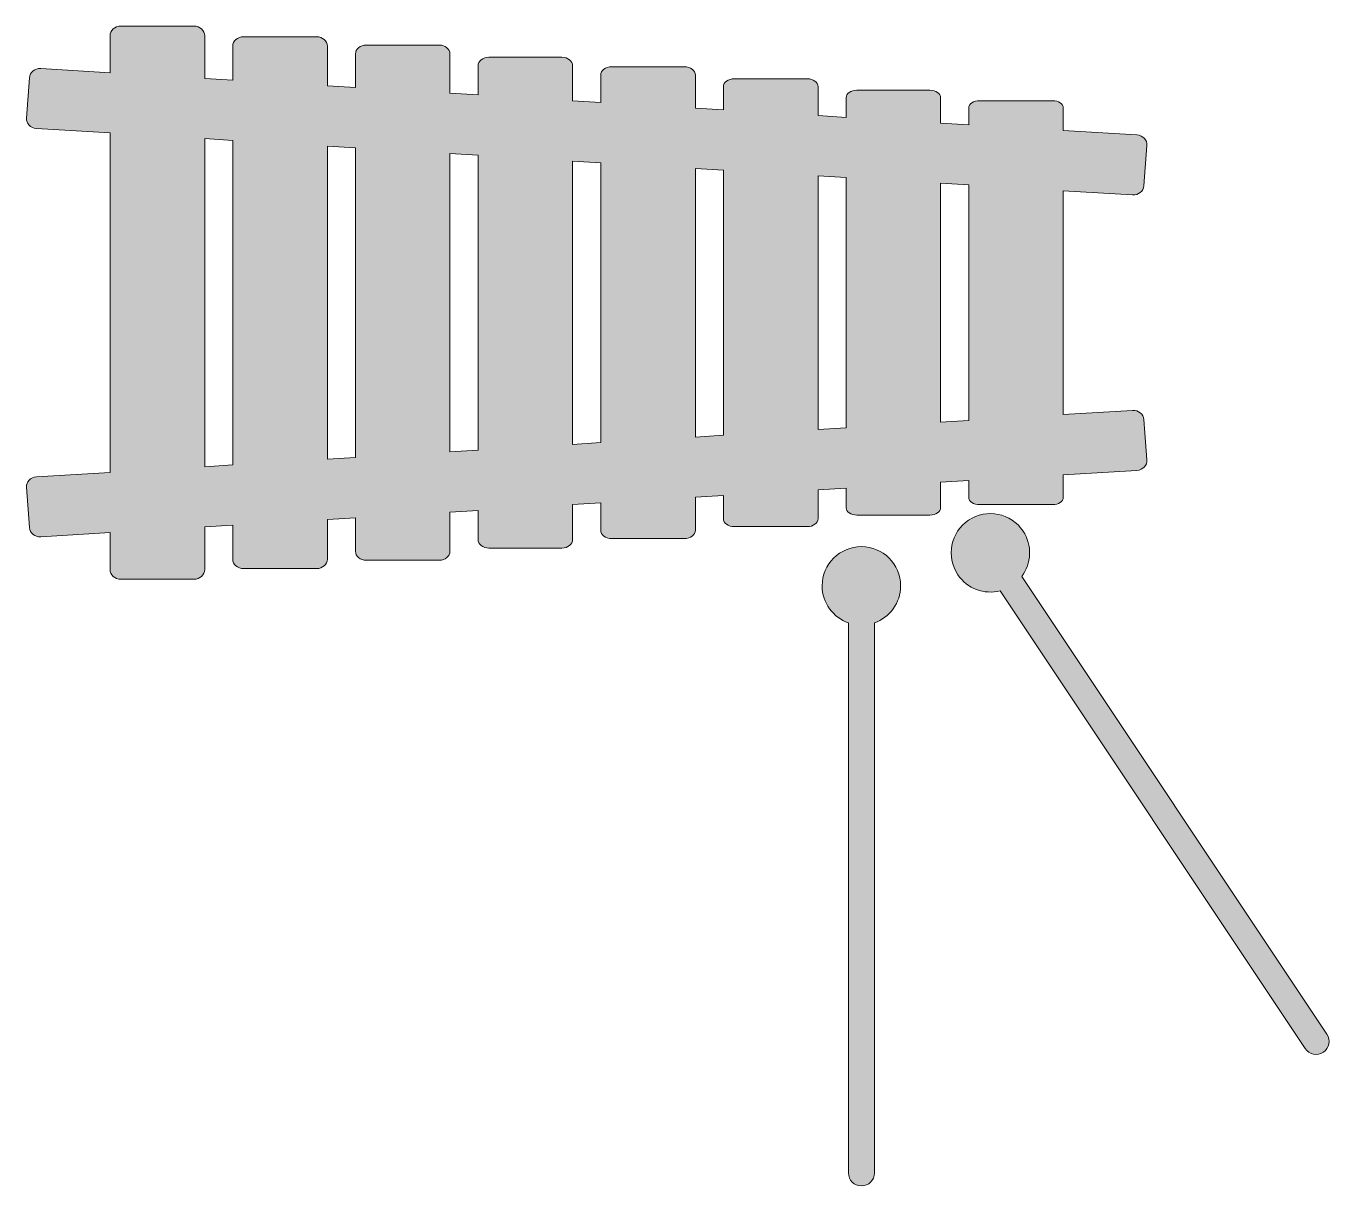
# Model space of a CAD drawing. Header units: inches. Extents: x 0 to 102, y 0 to 90.
import ezdxf

# ---------------------------------------------------------------- set-up
doc = ezdxf.new("R2010")
doc.units = ezdxf.units.IN
doc.header["$MEASUREMENT"] = 0
doc.layers.add('Layer 1', color=7, linetype='Continuous')

msp = doc.modelspace()

# ---------------------------------------------------------------- hatches: boundary and pattern name
at = {"layer": 'Layer 1', "true_color": 0x262261}
h = msp.add_hatch(color=179, dxfattribs=at)
h.dxf.hatch_style = 2
edge = h.paths.add_edge_path()
edge.add_spline(control_points=[(73.49, 53.7), (73.49, 53.39), (73.87, 53.15), (74.34, 53.15), (74.34, 53.15), (80.03, 53.15), (80.03, 53.15), (80.49, 53.15), (80.87, 53.39), (80.87, 53.7), (80.87, 53.7), (80.87, 55.47), (80.87, 55.47), (80.87, 55.47), (86.61, 55.82), (86.61, 55.82), (87.07, 55.85), (87.42, 56.21), (87.39, 56.63), (87.39, 56.63), (87.16, 59.78), (87.16, 59.78), (87.13, 60.2), (86.73, 60.52), (86.27, 60.49), (86.27, 60.49), (80.87, 60.17), (80.87, 60.17), (80.87, 60.17), (80.87, 77.63), (80.87, 77.63), (80.87, 77.63), (86.27, 77.31), (86.27, 77.31), (86.73, 77.28), (87.13, 77.6), (87.16, 78.02), (87.16, 78.02), (87.39, 81.17), (87.39, 81.17), (87.42, 81.59), (87.07, 81.95), (86.61, 81.98), (86.61, 81.98), (80.87, 82.33), (80.87, 82.33), (80.87, 82.33), (80.87, 84.1), (80.87, 84.1), (80.87, 84.41), (80.49, 84.65), (80.03, 84.65), (80.03, 84.65), (74.34, 84.65), (74.34, 84.65), (73.87, 84.65), (73.49, 84.41), (73.49, 84.1), (73.49, 84.1), (73.49, 82.77), (73.49, 82.77), (73.49, 82.77), (71.3, 82.91), (71.3, 82.91), (71.3, 82.91), (71.3, 84.89), (71.3, 84.89), (71.3, 85.21), (70.93, 85.47), (70.46, 85.47), (70.46, 85.47), (64.77, 85.47), (64.77, 85.47), (64.3, 85.47), (63.93, 85.21), (63.93, 84.89), (63.93, 84.89), (63.93, 83.35), (63.93, 83.35), (63.93, 83.35), (61.74, 83.49), (61.74, 83.49), (61.74, 83.49), (61.74, 85.75), (61.74, 85.75), (61.74, 86.09), (61.36, 86.37), (60.89, 86.37), (60.89, 86.37), (55.2, 86.37), (55.2, 86.37), (54.74, 86.37), (54.36, 86.09), (54.36, 85.75), (54.36, 85.75), (54.36, 83.94), (54.36, 83.94), (54.36, 83.94), (52.17, 84.07), (52.17, 84.07), (52.17, 84.07), (52.17, 86.65), (52.17, 86.65), (52.17, 87.01), (51.79, 87.3), (51.32, 87.3), (51.32, 87.3), (45.63, 87.3), (45.63, 87.3), (45.17, 87.3), (44.79, 87.01), (44.79, 86.65), (44.79, 86.65), (44.79, 84.52), (44.79, 84.52), (44.79, 84.52), (42.6, 84.65), (42.6, 84.65), (42.6, 84.65), (42.6, 87.36), (42.6, 87.36), (42.6, 87.74), (42.22, 88.04), (41.76, 88.04), (41.76, 88.04), (36.07, 88.04), (36.07, 88.04), (35.6, 88.04), (35.22, 87.74), (35.22, 87.36), (35.22, 87.36), (35.22, 85.1), (35.22, 85.1), (35.22, 85.1), (33.03, 85.23), (33.03, 85.23), (33.03, 85.23), (33.03, 88.29), (33.03, 88.29), (33.03, 88.68), (32.66, 89), (32.19, 89), (32.19, 89), (26.5, 89), (26.5, 89), (26.03, 89), (25.66, 88.68), (25.66, 88.29), (25.66, 88.29), (25.66, 85.68), (25.66, 85.68), (25.66, 85.68), (23.47, 85.81), (23.47, 85.81), (23.47, 85.81), (23.47, 88.91), (23.47, 88.91), (23.47, 89.31), (23.09, 89.64), (22.62, 89.64), (22.62, 89.64), (16.93, 89.64), (16.93, 89.64), (16.47, 89.64), (16.09, 89.31), (16.09, 88.91), (16.09, 88.91), (16.09, 86.26), (16.09, 86.26), (16.09, 86.26), (13.9, 86.39), (13.9, 86.39), (13.9, 86.39), (13.9, 89.71), (13.9, 89.71), (13.9, 90.13), (13.52, 90.48), (13.06, 90.48), (13.06, 90.48), (7.36, 90.48), (7.36, 90.48), (6.9, 90.48), (6.52, 90.13), (6.52, 89.71), (6.52, 89.71), (6.52, 86.84), (6.52, 86.84), (6.52, 86.84), (1.12, 87.16), (1.12, 87.16), (0.66, 87.19), (0.26, 86.87), (0.23, 86.45), (0.23, 86.45), (0, 83.3), (0, 83.3), (-0.03, 82.88), (0.32, 82.52), (0.78, 82.49), (0.78, 82.49), (6.52, 82.14), (6.52, 82.14), (6.52, 82.14), (6.52, 55.66), (6.52, 55.66), (6.52, 55.66), (0.78, 55.31), (0.78, 55.31), (0.32, 55.28), (-0.03, 54.92), (0, 54.5), (0, 54.5), (0.23, 51.35), (0.23, 51.35), (0.26, 50.93), (0.66, 50.61), (1.12, 50.64), (1.12, 50.64), (6.52, 50.96), (6.52, 50.96), (6.52, 50.96), (6.52, 48.09), (6.52, 48.09), (6.52, 47.67), (6.9, 47.32), (7.36, 47.32), (7.36, 47.32), (13.06, 47.32), (13.06, 47.32), (13.52, 47.32), (13.9, 47.67), (13.9, 48.09), (13.9, 48.09), (13.9, 51.41), (13.9, 51.41), (13.9, 51.41), (16.09, 51.54), (16.09, 51.54), (16.09, 51.54), (16.09, 48.89), (16.09, 48.89), (16.09, 48.49), (16.47, 48.16), (16.93, 48.16), (16.93, 48.16), (22.62, 48.16), (22.62, 48.16), (23.09, 48.16), (23.47, 48.49), (23.47, 48.89), (23.47, 48.89), (23.47, 51.99), (23.47, 51.99), (23.47, 51.99), (25.66, 52.12), (25.66, 52.12), (25.66, 52.12), (25.66, 49.51), (25.66, 49.51), (25.66, 49.12), (26.03, 48.8), (26.5, 48.8), (26.5, 48.8), (32.19, 48.8), (32.19, 48.8), (32.66, 48.8), (33.03, 49.12), (33.03, 49.51), (33.03, 49.51), (33.03, 52.57), (33.03, 52.57), (33.03, 52.57), (35.22, 52.7), (35.22, 52.7), (35.22, 52.7), (35.22, 50.44), (35.22, 50.44), (35.22, 50.06), (35.6, 49.76), (36.07, 49.76), (36.07, 49.76), (41.76, 49.76), (41.76, 49.76), (42.22, 49.76), (42.6, 50.06), (42.6, 50.44), (42.6, 50.44), (42.6, 53.15), (42.6, 53.15), (42.6, 53.15), (44.79, 53.28), (44.79, 53.28), (44.79, 53.28), (44.79, 51.15), (44.79, 51.15), (44.79, 50.79), (45.17, 50.5), (45.63, 50.5), (45.63, 50.5), (51.32, 50.5), (51.32, 50.5), (51.79, 50.5), (52.17, 50.79), (52.17, 51.15), (52.17, 51.15), (52.17, 53.73), (52.17, 53.73), (52.17, 53.73), (54.36, 53.86), (54.36, 53.86), (54.36, 53.86), (54.36, 52.05), (54.36, 52.05), (54.36, 51.7), (54.74, 51.43), (55.2, 51.43), (55.2, 51.43), (60.89, 51.43), (60.89, 51.43), (61.36, 51.43), (61.74, 51.7), (61.74, 52.05), (61.74, 52.05), (61.74, 54.31), (61.74, 54.31), (61.74, 54.31), (63.93, 54.44), (63.93, 54.44), (63.93, 54.44), (63.93, 52.91), (63.93, 52.91), (63.93, 52.59), (64.3, 52.33), (64.77, 52.33), (64.77, 52.33), (70.46, 52.33), (70.46, 52.33), (70.93, 52.33), (71.3, 52.59), (71.3, 52.91), (71.3, 52.91), (71.3, 54.89), (71.3, 54.89), (71.3, 54.89), (73.49, 55.02), (73.49, 55.02), (73.49, 55.02), (73.49, 53.7), (73.49, 53.7)], knot_values=[0, 0, 0, 0, 1, 1, 1, 2, 2, 2, 3, 3, 3, 4, 4, 4, 5, 5, 5, 6, 6, 6, 7, 7, 7, 8, 8, 8, 9, 9, 9, 10, 10, 10, 11, 11, 11, 12, 12, 12, 13, 13, 13, 14, 14, 14, 15, 15, 15, 16, 16, 16, 17, 17, 17, 18, 18, 18, 19, 19, 19, 20, 20, 20, 21, 21, 21, 22, 22, 22, 23, 23, 23, 24, 24, 24, 25, 25, 25, 26, 26, 26, 27, 27, 27, 28, 28, 28, 29, 29, 29, 30, 30, 30, 31, 31, 31, 32, 32, 32, 33, 33, 33, 34, 34, 34, 35, 35, 35, 36, 36, 36, 37, 37, 37, 38, 38, 38, 39, 39, 39, 40, 40, 40, 41, 41, 41, 42, 42, 42, 43, 43, 43, 44, 44, 44, 45, 45, 45, 46, 46, 46, 47, 47, 47, 48, 48, 48, 49, 49, 49, 50, 50, 50, 51, 51, 51, 52, 52, 52, 53, 53, 53, 54, 54, 54, 55, 55, 55, 56, 56, 56, 57, 57, 57, 58, 58, 58, 59, 59, 59, 60, 60, 60, 61, 61, 61, 62, 62, 62, 63, 63, 63, 64, 64, 64, 65, 65, 65, 66, 66, 66, 67, 67, 67, 68, 68, 68, 69, 69, 69, 70, 70, 70, 71, 71, 71, 72, 72, 72, 73, 73, 73, 74, 74, 74, 75, 75, 75, 76, 76, 76, 77, 77, 77, 78, 78, 78, 79, 79, 79, 80, 80, 80, 81, 81, 81, 82, 82, 82, 83, 83, 83, 84, 84, 84, 85, 85, 85, 86, 86, 86, 87, 87, 87, 88, 88, 88, 89, 89, 89, 90, 90, 90, 91, 91, 91, 92, 92, 92, 93, 93, 93, 94, 94, 94, 95, 95, 95, 96, 96, 96, 97, 97, 97, 98, 98, 98, 99, 99, 99, 100, 100, 100, 101, 101, 101, 102, 102, 102, 103, 103, 103, 104, 104, 104, 105, 105, 105, 106, 106, 106, 107, 107, 107, 108, 108, 108, 109, 109, 109, 110, 110, 110, 111, 111, 111, 112, 112, 112, 113, 113, 113, 114, 114, 114, 115, 115, 115, 116, 116, 116, 116], degree=3, periodic=1)
h.paths.add_polyline_path([(16.09, 56.24), (13.9, 56.1), (13.9, 81.7), (16.09, 81.56)])
h.paths.add_polyline_path([(25.66, 56.82), (23.47, 56.68), (23.47, 81.12), (25.66, 80.98)])
h.paths.add_polyline_path([(35.22, 57.4), (33.03, 57.26), (33.03, 80.54), (35.22, 80.4)])
h.paths.add_polyline_path([(44.79, 57.98), (42.6, 57.84), (42.6, 79.95), (44.79, 79.82)])
h.paths.add_polyline_path([(54.36, 58.56), (52.17, 58.42), (52.17, 79.37), (54.36, 79.24)])
h.paths.add_polyline_path([(63.93, 59.14), (61.74, 59.01), (61.74, 78.79), (63.93, 78.66)])
h.paths.add_polyline_path([(71.3, 59.59), (71.3, 78.21), (73.49, 78.08), (73.49, 59.72)])
h = msp.add_hatch(color=179, dxfattribs=at)
h.dxf.hatch_style = 2
edge = h.paths.add_edge_path()
edge.add_spline(control_points=[(101.43, 11.84), (101.43, 11.84), (77.63, 47.54), (77.63, 47.54), (78.38, 48.55), (78.47, 49.97), (77.73, 51.08), (76.79, 52.49), (74.89, 52.87), (73.48, 51.93), (72.08, 50.99), (71.7, 49.09), (72.64, 47.68), (73.38, 46.57), (74.71, 46.11), (75.94, 46.42), (75.94, 46.42), (99.74, 10.71), (99.74, 10.71), (100.05, 10.25), (100.68, 10.12), (101.15, 10.43), (101.61, 10.74), (101.74, 11.37), (101.43, 11.84)], knot_values=[0, 0, 0, 0, 1, 1, 1, 2, 2, 2, 3, 3, 3, 4, 4, 4, 5, 5, 5, 6, 6, 6, 7, 7, 7, 8, 8, 8, 8], degree=3, periodic=1)
h = msp.add_hatch(color=179, dxfattribs=at)
h.dxf.hatch_style = 2
edge = h.paths.add_edge_path()
edge.add_spline(control_points=[(65.12, 49.87), (63.43, 49.87), (62.06, 48.5), (62.06, 46.81), (62.06, 45.48), (62.92, 44.34), (64.11, 43.92), (64.11, 43.92), (64.11, 1.01), (64.11, 1.01), (64.11, 0.45), (64.56, 0), (65.12, 0), (65.68, 0), (66.14, 0.45), (66.14, 1.01), (66.14, 1.01), (66.14, 43.92), (66.14, 43.92), (67.33, 44.34), (68.18, 45.48), (68.18, 46.81), (68.18, 48.5), (66.81, 49.87), (65.12, 49.87)], knot_values=[0, 0, 0, 0, 1, 1, 1, 2, 2, 2, 3, 3, 3, 4, 4, 4, 5, 5, 5, 6, 6, 6, 7, 7, 7, 8, 8, 8, 8], degree=3, periodic=1)

# ---------------------------------------------------------------- linework, layer by layer
at = {"layer": 'Layer 1', "lineweight": 0}
for points in [[(16.09, 56.24), (13.9, 56.1), (13.9, 81.7), (16.09, 81.56), (16.09, 56.24)], [(25.66, 56.82), (23.47, 56.68), (23.47, 81.12), (25.66, 80.98), (25.66, 56.82)], [(35.22, 57.4), (33.03, 57.26), (33.03, 80.54), (35.22, 80.4), (35.22, 57.4)], [(44.79, 57.98), (42.6, 57.84), (42.6, 79.95), (44.79, 79.82), (44.79, 57.98)], [(54.36, 58.56), (52.17, 58.42), (52.17, 79.37), (54.36, 79.24), (54.36, 58.56)], [(63.93, 59.14), (61.74, 59.01), (61.74, 78.79), (63.93, 78.66), (63.93, 59.14)], [(71.3, 59.59), (71.3, 78.21), (73.49, 78.08), (73.49, 59.72), (71.3, 59.59)]]:
    msp.add_lwpolyline(points, dxfattribs=at)
for points, knots in [([(73.49, 53.7), (73.49, 53.39), (73.87, 53.15), (74.34, 53.15), (74.34, 53.15), (80.03, 53.15), (80.03, 53.15), (80.49, 53.15), (80.87, 53.39), (80.87, 53.7), (80.87, 53.7), (80.87, 55.47), (80.87, 55.47), (80.87, 55.47), (86.61, 55.82), (86.61, 55.82), (87.07, 55.85), (87.42, 56.21), (87.39, 56.63), (87.39, 56.63), (87.16, 59.78), (87.16, 59.78), (87.13, 60.2), (86.73, 60.52), (86.27, 60.49), (86.27, 60.49), (80.87, 60.17), (80.87, 60.17), (80.87, 60.17), (80.87, 77.63), (80.87, 77.63), (80.87, 77.63), (86.27, 77.31), (86.27, 77.31), (86.73, 77.28), (87.13, 77.6), (87.16, 78.02), (87.16, 78.02), (87.39, 81.17), (87.39, 81.17), (87.42, 81.59), (87.07, 81.95), (86.61, 81.98), (86.61, 81.98), (80.87, 82.33), (80.87, 82.33), (80.87, 82.33), (80.87, 84.1), (80.87, 84.1), (80.87, 84.41), (80.49, 84.65), (80.03, 84.65), (80.03, 84.65), (74.34, 84.65), (74.34, 84.65), (73.87, 84.65), (73.49, 84.41), (73.49, 84.1), (73.49, 84.1), (73.49, 82.77), (73.49, 82.77), (73.49, 82.77), (71.3, 82.91), (71.3, 82.91), (71.3, 82.91), (71.3, 84.89), (71.3, 84.89), (71.3, 85.21), (70.93, 85.47), (70.46, 85.47), (70.46, 85.47), (64.77, 85.47), (64.77, 85.47), (64.3, 85.47), (63.93, 85.21), (63.93, 84.89), (63.93, 84.89), (63.93, 83.35), (63.93, 83.35), (63.93, 83.35), (61.74, 83.49), (61.74, 83.49), (61.74, 83.49), (61.74, 85.75), (61.74, 85.75), (61.74, 86.09), (61.36, 86.37), (60.89, 86.37), (60.89, 86.37), (55.2, 86.37), (55.2, 86.37), (54.74, 86.37), (54.36, 86.09), (54.36, 85.75), (54.36, 85.75), (54.36, 83.94), (54.36, 83.94), (54.36, 83.94), (52.17, 84.07), (52.17, 84.07), (52.17, 84.07), (52.17, 86.65), (52.17, 86.65), (52.17, 87.01), (51.79, 87.3), (51.32, 87.3), (51.32, 87.3), (45.63, 87.3), (45.63, 87.3), (45.17, 87.3), (44.79, 87.01), (44.79, 86.65), (44.79, 86.65), (44.79, 84.52), (44.79, 84.52), (44.79, 84.52), (42.6, 84.65), (42.6, 84.65), (42.6, 84.65), (42.6, 87.36), (42.6, 87.36), (42.6, 87.74), (42.22, 88.04), (41.76, 88.04), (41.76, 88.04), (36.07, 88.04), (36.07, 88.04), (35.6, 88.04), (35.22, 87.74), (35.22, 87.36), (35.22, 87.36), (35.22, 85.1), (35.22, 85.1), (35.22, 85.1), (33.03, 85.23), (33.03, 85.23), (33.03, 85.23), (33.03, 88.29), (33.03, 88.29), (33.03, 88.68), (32.66, 89), (32.19, 89), (32.19, 89), (26.5, 89), (26.5, 89), (26.03, 89), (25.66, 88.68), (25.66, 88.29), (25.66, 88.29), (25.66, 85.68), (25.66, 85.68), (25.66, 85.68), (23.47, 85.81), (23.47, 85.81), (23.47, 85.81), (23.47, 88.91), (23.47, 88.91), (23.47, 89.31), (23.09, 89.64), (22.62, 89.64), (22.62, 89.64), (16.93, 89.64), (16.93, 89.64), (16.47, 89.64), (16.09, 89.31), (16.09, 88.91), (16.09, 88.91), (16.09, 86.26), (16.09, 86.26), (16.09, 86.26), (13.9, 86.39), (13.9, 86.39), (13.9, 86.39), (13.9, 89.71), (13.9, 89.71), (13.9, 90.13), (13.52, 90.48), (13.06, 90.48), (13.06, 90.48), (7.36, 90.48), (7.36, 90.48), (6.9, 90.48), (6.52, 90.13), (6.52, 89.71), (6.52, 89.71), (6.52, 86.84), (6.52, 86.84), (6.52, 86.84), (1.12, 87.16), (1.12, 87.16), (0.66, 87.19), (0.26, 86.87), (0.23, 86.45), (0.23, 86.45), (0, 83.3), (0, 83.3), (-0.03, 82.88), (0.32, 82.52), (0.78, 82.49), (0.78, 82.49), (6.52, 82.14), (6.52, 82.14), (6.52, 82.14), (6.52, 55.66), (6.52, 55.66), (6.52, 55.66), (0.78, 55.31), (0.78, 55.31), (0.32, 55.28), (-0.03, 54.92), (0, 54.5), (0, 54.5), (0.23, 51.35), (0.23, 51.35), (0.26, 50.93), (0.66, 50.61), (1.12, 50.64), (1.12, 50.64), (6.52, 50.96), (6.52, 50.96), (6.52, 50.96), (6.52, 48.09), (6.52, 48.09), (6.52, 47.67), (6.9, 47.32), (7.36, 47.32), (7.36, 47.32), (13.06, 47.32), (13.06, 47.32), (13.52, 47.32), (13.9, 47.67), (13.9, 48.09), (13.9, 48.09), (13.9, 51.41), (13.9, 51.41), (13.9, 51.41), (16.09, 51.54), (16.09, 51.54), (16.09, 51.54), (16.09, 48.89), (16.09, 48.89), (16.09, 48.49), (16.47, 48.16), (16.93, 48.16), (16.93, 48.16), (22.62, 48.16), (22.62, 48.16), (23.09, 48.16), (23.47, 48.49), (23.47, 48.89), (23.47, 48.89), (23.47, 51.99), (23.47, 51.99), (23.47, 51.99), (25.66, 52.12), (25.66, 52.12), (25.66, 52.12), (25.66, 49.51), (25.66, 49.51), (25.66, 49.12), (26.03, 48.8), (26.5, 48.8), (26.5, 48.8), (32.19, 48.8), (32.19, 48.8), (32.66, 48.8), (33.03, 49.12), (33.03, 49.51), (33.03, 49.51), (33.03, 52.57), (33.03, 52.57), (33.03, 52.57), (35.22, 52.7), (35.22, 52.7), (35.22, 52.7), (35.22, 50.44), (35.22, 50.44), (35.22, 50.06), (35.6, 49.76), (36.07, 49.76), (36.07, 49.76), (41.76, 49.76), (41.76, 49.76), (42.22, 49.76), (42.6, 50.06), (42.6, 50.44), (42.6, 50.44), (42.6, 53.15), (42.6, 53.15), (42.6, 53.15), (44.79, 53.28), (44.79, 53.28), (44.79, 53.28), (44.79, 51.15), (44.79, 51.15), (44.79, 50.79), (45.17, 50.5), (45.63, 50.5), (45.63, 50.5), (51.32, 50.5), (51.32, 50.5), (51.79, 50.5), (52.17, 50.79), (52.17, 51.15), (52.17, 51.15), (52.17, 53.73), (52.17, 53.73), (52.17, 53.73), (54.36, 53.86), (54.36, 53.86), (54.36, 53.86), (54.36, 52.05), (54.36, 52.05), (54.36, 51.7), (54.74, 51.43), (55.2, 51.43), (55.2, 51.43), (60.89, 51.43), (60.89, 51.43), (61.36, 51.43), (61.74, 51.7), (61.74, 52.05), (61.74, 52.05), (61.74, 54.31), (61.74, 54.31), (61.74, 54.31), (63.93, 54.44), (63.93, 54.44), (63.93, 54.44), (63.93, 52.91), (63.93, 52.91), (63.93, 52.59), (64.3, 52.33), (64.77, 52.33), (64.77, 52.33), (70.46, 52.33), (70.46, 52.33), (70.93, 52.33), (71.3, 52.59), (71.3, 52.91), (71.3, 52.91), (71.3, 54.89), (71.3, 54.89), (71.3, 54.89), (73.49, 55.02), (73.49, 55.02), (73.49, 55.02), (73.49, 53.7), (73.49, 53.7)], [0, 0, 0, 0, 1, 1, 1, 2, 2, 2, 3, 3, 3, 4, 4, 4, 5, 5, 5, 6, 6, 6, 7, 7, 7, 8, 8, 8, 9, 9, 9, 10, 10, 10, 11, 11, 11, 12, 12, 12, 13, 13, 13, 14, 14, 14, 15, 15, 15, 16, 16, 16, 17, 17, 17, 18, 18, 18, 19, 19, 19, 20, 20, 20, 21, 21, 21, 22, 22, 22, 23, 23, 23, 24, 24, 24, 25, 25, 25, 26, 26, 26, 27, 27, 27, 28, 28, 28, 29, 29, 29, 30, 30, 30, 31, 31, 31, 32, 32, 32, 33, 33, 33, 34, 34, 34, 35, 35, 35, 36, 36, 36, 37, 37, 37, 38, 38, 38, 39, 39, 39, 40, 40, 40, 41, 41, 41, 42, 42, 42, 43, 43, 43, 44, 44, 44, 45, 45, 45, 46, 46, 46, 47, 47, 47, 48, 48, 48, 49, 49, 49, 50, 50, 50, 51, 51, 51, 52, 52, 52, 53, 53, 53, 54, 54, 54, 55, 55, 55, 56, 56, 56, 57, 57, 57, 58, 58, 58, 59, 59, 59, 60, 60, 60, 61, 61, 61, 62, 62, 62, 63, 63, 63, 64, 64, 64, 65, 65, 65, 66, 66, 66, 67, 67, 67, 68, 68, 68, 69, 69, 69, 70, 70, 70, 71, 71, 71, 72, 72, 72, 73, 73, 73, 74, 74, 74, 75, 75, 75, 76, 76, 76, 77, 77, 77, 78, 78, 78, 79, 79, 79, 80, 80, 80, 81, 81, 81, 82, 82, 82, 83, 83, 83, 84, 84, 84, 85, 85, 85, 86, 86, 86, 87, 87, 87, 88, 88, 88, 89, 89, 89, 90, 90, 90, 91, 91, 91, 92, 92, 92, 93, 93, 93, 94, 94, 94, 95, 95, 95, 96, 96, 96, 97, 97, 97, 98, 98, 98, 99, 99, 99, 100, 100, 100, 101, 101, 101, 102, 102, 102, 103, 103, 103, 104, 104, 104, 105, 105, 105, 106, 106, 106, 107, 107, 107, 108, 108, 108, 109, 109, 109, 110, 110, 110, 111, 111, 111, 112, 112, 112, 113, 113, 113, 114, 114, 114, 115, 115, 115, 116, 116, 116, 116]), ([(101.43, 11.84), (101.43, 11.84), (77.63, 47.54), (77.63, 47.54), (78.38, 48.55), (78.47, 49.97), (77.73, 51.08), (76.79, 52.49), (74.89, 52.87), (73.48, 51.93), (72.08, 50.99), (71.7, 49.09), (72.64, 47.68), (73.38, 46.57), (74.71, 46.11), (75.94, 46.42), (75.94, 46.42), (99.74, 10.71), (99.74, 10.71), (100.05, 10.25), (100.68, 10.12), (101.15, 10.43), (101.61, 10.74), (101.74, 11.37), (101.43, 11.84)], [0, 0, 0, 0, 1, 1, 1, 2, 2, 2, 3, 3, 3, 4, 4, 4, 5, 5, 5, 6, 6, 6, 7, 7, 7, 8, 8, 8, 8]), ([(65.12, 49.87), (63.43, 49.87), (62.06, 48.5), (62.06, 46.81), (62.06, 45.48), (62.92, 44.34), (64.11, 43.92), (64.11, 43.92), (64.11, 1.01), (64.11, 1.01), (64.11, 0.45), (64.56, 0), (65.12, 0), (65.68, 0), (66.14, 0.45), (66.14, 1.01), (66.14, 1.01), (66.14, 43.92), (66.14, 43.92), (67.33, 44.34), (68.18, 45.48), (68.18, 46.81), (68.18, 48.5), (66.81, 49.87), (65.12, 49.87)], [0, 0, 0, 0, 1, 1, 1, 2, 2, 2, 3, 3, 3, 4, 4, 4, 5, 5, 5, 6, 6, 6, 7, 7, 7, 8, 8, 8, 8])]:
    msp.add_open_spline(points, degree=3, knots=knots, dxfattribs=at)

doc.saveas('drawing.dxf')
